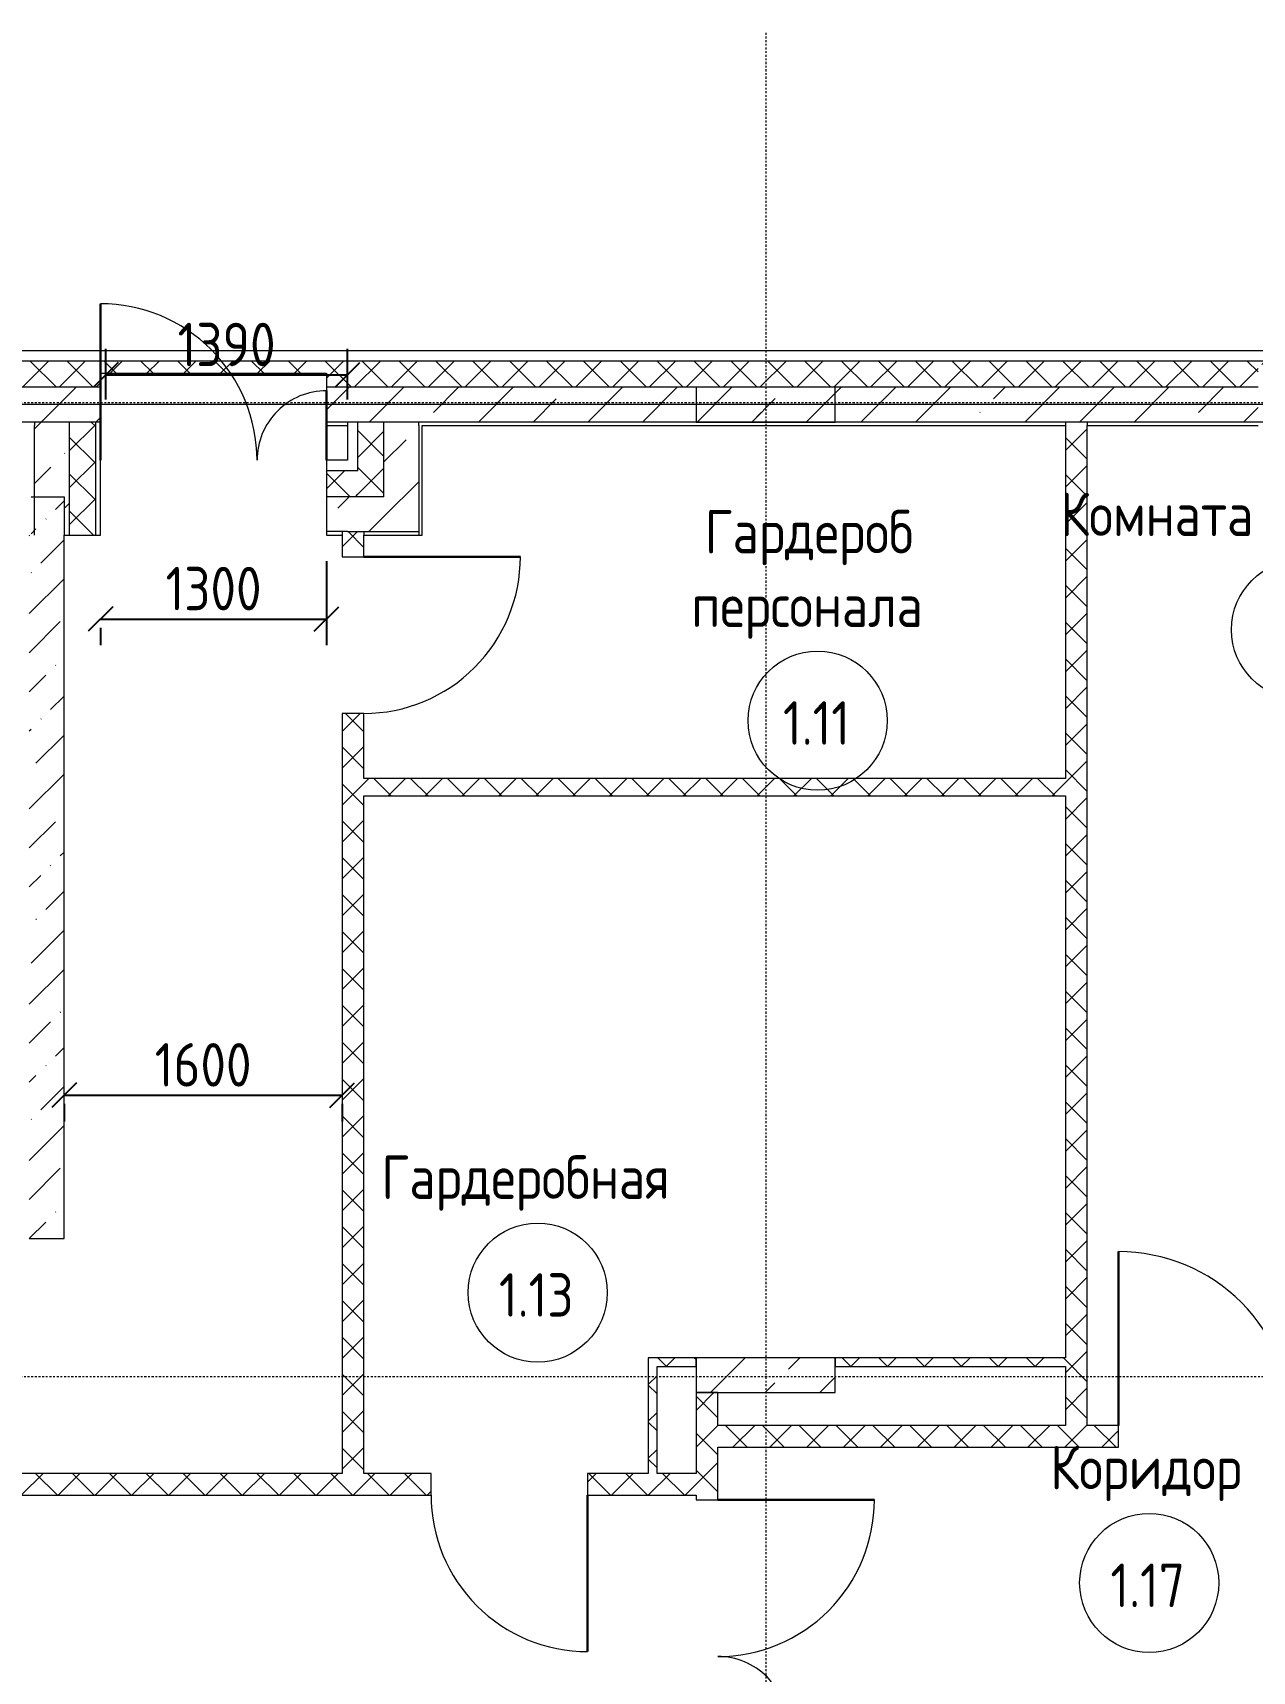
# Model space of a CAD drawing. Header units: millimetres. Extents: x -174154 to -170572, y -111302 to -109817.
# Drawn here: x -170742.8 to -170672.7, y -110225.4 to -110131.2 of the extents above; entities that cross this region are included whole.
import ezdxf

# ---------------------------------------------------------------- set-up
doc = ezdxf.new("R2010")
doc.units = ezdxf.units.MM
doc.linetypes.add('ACAD_ISO02W100', pattern=[15, 12, -3])
doc.linetypes.add('ADSK_Линия сетки', pattern=[21, 12, -3, 3, -3])
doc.layers.get('Defpoints').update_dxf_attribs({"color": 70})
for name, color, linetype, lineweight in [('!Подложка', 252, 'ACAD_ISO02W100', 25), ('Двери', 7, 'Continuous', 18), ('Колонны', 7, 'Continuous', 18), ('Марки помещений', 7, 'Continuous', 18), ('Оси', 7, 'Continuous', 9), ('Панель', 7, 'Continuous', 18), ('Перекрытия', 7, 'Continuous', 18), ('Размеры', 7, 'Continuous', 9), ('Стены', 7, 'Continuous', 18), ('Стены разрез', 7, 'Continuous', 40), ('Стены штриховка', 7, 'Continuous', 18)]:
    doc.layers.add(name, color=color, linetype=linetype, lineweight=lineweight)
doc.styles.add('GOST Common', font='GOST Common.ttf', dxfattribs={"width": 0.9, "height": 250})
doc.dimstyles.new('ADSK_Проверочный', dxfattribs={"dimscale": 304.8, "dimtxt": 251.4287490705518, "dimasz": 0.4639107611548557, "dimexe": 0.4921259842519685, "dimexo": 0.4921259842519685, "dimgap": 0.1640419947506562, "dimtad": 1, "dimdec": 0, "dimdsep": 46, "dimtxsty": 'GOST Common', "dimblk1": 'OBLIQUE', "dimblk2": 'OBLIQUE', "dimsah": 1, "dimcen": 0.09, "dimazin": 0, "dimtfac": 1, "dimtdec": 4, "dimtix": 1, "dimtmove": 0, "dimatfit": 3, "dimfxl": 1, "dimtvp": 1, "dimtolj": 1, "dimtzin": 0, "dimarcsym": 2})
pattern_1 = [(45, (30280.00000000015, 12304.99999999978), (-106.0660171779821, 106.0660171779821), []), (135, (30280.00000000015, 12304.99999999978), (-106.0660171779821, -106.0660171779821), [])]
pattern_2 = [(45, (30280.00000000015, 12304.99999999978), (-314.3089642374204, 314.3089642374204), []), (45, (30594.30900000015, 12304.99999999978), (-314.3089642374204, 314.3089642374204), [222.25, -111.125])]
pattern_3 = [(45, (30280.00000000015, 12304.99999999978), (-314.3089642374204, 314.3089642374204), []), (45, (30594.30900000015, 12304.99999999978), (-314.3089642374204, 314.3089642374204), [555.625, -111.125, 3.353, -107.772])]

# ---------------------------------------------------------------- blocks, each defined once
blk = doc.blocks.new('AC_Дверь_Двупольная_ПВХ - 1260х2080h М-799337-В_АР_ПЭ_01 Этаж')
at = {"layer": 'Панель', "lineweight": 30}
for p, q in [((-650.0000000000084, 62.50000000096064), (-650.0000000000084, 962.5000000009571)), ((649.999999999991, 62.50000000096064), (649.999999999991, 462.5000000009574))]:
    blk.add_line(p, q, dxfattribs=at)
at = {"layer": 'Панель'}
for centre, radius, start, end in [((-650.0000000000116, 62.50000000096064), 899.9999999999973, 359.9999999999941, 90.00000000000004), ((649.9999999999941, 62.50000000096064), 399.9999999999965, 89.99999999999997, 180.0000000000055)]:
    blk.add_arc(centre, radius, start, end, dxfattribs=at)
blk = doc.blocks.new('AC_Дверь_Однопольная_ДеревяннаяНаружная_ГОСТ24698-81 - 860х2080h-799426-В_АР_ПЭ_01 Этаж')
at = {"layer": 'Панель', "lineweight": 30}
blk.add_line((-450.0000000000109, 62.50000000096006), (-450.0000000000109, 962.5000000009602), dxfattribs=at)
at = {"layer": 'Панель'}
blk.add_arc((-450.0000000000108, 62.50000000096006), 900.0000000000008, 3.180554681463517e-14, 90.00000000000011, dxfattribs=at)
blk = doc.blocks.new('AC_Дверь_Двупольная_ПВХ - 1260х2080h М-799339-В_АР_ПЭ_01 Этаж')
at = {"layer": 'Панель', "lineweight": 30}
for p, q in [((-650.0000000000078, 215.0000000009606), (-650.0000000000078, 1115.000000000957)), ((649.9999999999915, 215.0000000009606), (649.9999999999915, 615.0000000009574))]:
    blk.add_line(p, q, dxfattribs=at)
at = {"layer": 'Панель'}
for centre, radius, start, end in [((-650.000000000011, 215.0000000009606), 899.9999999999973, 359.9999999999941, 90.00000000000004), ((649.9999999999947, 215.0000000009606), 399.9999999999965, 89.99999999999997, 180.0000000000055)]:
    blk.add_arc(centre, radius, start, end, dxfattribs=at)
blk = doc.blocks.new('AC_Дверь_Однопольная_ДеревяннаяНаружная_ГОСТ24698-81 - 960х2080h Г-799396-В_АР_ПЭ_01 Этаж')
at = {"layer": 'Панель', "lineweight": 30}
blk.add_line((-500.0000000000111, 62.5000000009599), (-500.0000000000111, 1062.50000000096), dxfattribs=at)
at = {"layer": 'Панель'}
blk.add_arc((-500.000000000011, 62.5000000009599), 1000.000000000001, 3.180554681463517e-14, 90.00000000000017, dxfattribs=at)
blk = doc.blocks.new('ADSK_Марка_Помещение_2_ГОСТ21-501-2011 - Имя и Категория-86712-В_АР_ПЭ_01 Этаж')
at = {"layer": 'Марки помещений'}
blk.add_circle((1.928857696959173e-16, -1.244575859722303e-16), 4.000000000000004, dxfattribs=at)
blk = doc.blocks.new('_Oblique')
at = {"color": 0, "linetype": 'ByBlock', "lineweight": -2}
blk.add_line((-0.5, -0.5), (0.5, 0.5), dxfattribs=at)
blk = doc.blocks.new('*D488')
at = {"layer": 'Defpoints', "color": 0, "transparency": 16777216}
for p in [(18194.2301086198, 10584.03893864487), (19794.2301086198, 10584.03893864486), (19794.2301086198, 10484.05403978509)]:
    blk.add_point(p, dxfattribs=at)
at = {"layer": 'Размеры', "color": 0, "lineweight": -2, "transparency": 16777216}
for p, q in [((18194.2301086198, 10484.05403978509), (19794.2301086198, 10484.05403978509)), ((18194.2301086198, 10434.03893864487), (18194.2301086198, 10334.05403978509)), ((19794.2301086198, 10434.03893864486), (19794.2301086198, 10334.05403978509))]:
    blk.add_line(p, q, dxfattribs=at)
at = {"layer": 'Размеры', "color": 0, "lineweight": -2, "transparency": 16777216, "xscale": 141.4, "yscale": 141.4, "zscale": 141.4, "rotation": 180}
blk.add_blockref('_Oblique', (18194.2301086198, 10484.05403978509), dxfattribs=at)
at = {"layer": 'Размеры', "color": 0, "lineweight": -2, "transparency": 16777216, "xscale": 141.4, "yscale": 141.4, "zscale": 141.4}
blk.add_blockref('_Oblique', (19794.2301086198, 10484.05403978509), dxfattribs=at)
at = {"layer": 'Размеры', "color": 0, "lineweight": 20, "transparency": 16777216, "insert": (18994.2301086198, 10659.05403978509), "char_height": 250, "width": 700.5912940203172, "attachment_point": 5, "style": 'GOST Common'}
blk.add_mtext('\\A1;1600', dxfattribs=at)
blk = doc.blocks.new('*D489')
at = {"layer": 'Defpoints', "color": 0, "transparency": 16777216}
for p in [(19824.23008998908, 14625.46021321942), (18434.23009930444, 14334.99999999981), (19824.23008998908, 14334.99999999981)]:
    blk.add_point(p, dxfattribs=at)
at = {"layer": 'Размеры', "color": 0, "lineweight": -2, "transparency": 16777216}
for p, q in [((18434.23009930444, 14484.99999999981), (18434.23009930444, 14775.46021321942)), ((19824.23008998908, 14484.99999999981), (19824.23008998908, 14775.46021321942)), ((18434.23009930444, 14625.46021321942), (19824.23008998908, 14625.46021321942))]:
    blk.add_line(p, q, dxfattribs=at)
at = {"layer": 'Размеры', "color": 0, "lineweight": -2, "transparency": 16777216, "xscale": 141.4, "yscale": 141.4, "zscale": 141.4, "rotation": 180}
blk.add_blockref('_Oblique', (18434.23009930444, 14625.46021321942), dxfattribs=at)
at = {"layer": 'Размеры', "color": 0, "lineweight": -2, "transparency": 16777216, "xscale": 141.4, "yscale": 141.4, "zscale": 141.4}
blk.add_blockref('_Oblique', (19824.23008998908, 14625.46021321942), dxfattribs=at)
at = {"layer": 'Размеры', "color": 0, "lineweight": 20, "transparency": 16777216, "insert": (19129.23009464676, 14800.46021321942), "char_height": 250, "width": 700.5912940203172, "attachment_point": 5, "style": 'GOST Common'}
blk.add_mtext('\\A1;1390', dxfattribs=at)
blk = doc.blocks.new('*D495')
at = {"layer": 'Defpoints', "color": 0, "transparency": 16777216}
for p in [(19704.23009930444, 13705.00000000008), (18404.23009930443, 13322.19444899534), (19704.23009930444, 13222.20955013556)]:
    blk.add_point(p, dxfattribs=at)
at = {"layer": 'Размеры', "color": 0, "lineweight": -2, "transparency": 16777216}
for p, q in [((19704.23009930444, 13555.00000000008), (19704.23009930444, 13072.20955013556)), ((18404.23009930443, 13222.20955013556), (19704.23009930444, 13222.20955013556)), ((18404.23009930443, 13172.19444899534), (18404.23009930443, 13072.20955013556))]:
    blk.add_line(p, q, dxfattribs=at)
at = {"layer": 'Размеры', "color": 0, "lineweight": -2, "transparency": 16777216, "xscale": 141.4, "yscale": 141.4, "zscale": 141.4, "rotation": 180}
blk.add_blockref('_Oblique', (18404.23009930443, 13222.20955013556), dxfattribs=at)
at = {"layer": 'Размеры', "color": 0, "lineweight": -2, "transparency": 16777216, "xscale": 141.4, "yscale": 141.4, "zscale": 141.4}
blk.add_blockref('_Oblique', (19704.23009930444, 13222.20955013556), dxfattribs=at)
at = {"layer": 'Размеры', "color": 0, "lineweight": 20, "transparency": 16777216, "insert": (19054.23009930443, 13397.20955013556), "char_height": 250, "width": 700.5912940203172, "attachment_point": 5, "style": 'GOST Common'}
blk.add_mtext('\\A1;1300', dxfattribs=at)
blk = doc.blocks.new('A$Cb2ab8b70')
at = {"layer": 'Колонны', "lineweight": 20, "true_color": 0x636466}
h = blk.add_hatch(dxfattribs=at)
h.set_pattern_fill('FP_3', color=251, style=0, pattern_type=2)
h.set_pattern_definition(pattern_2)
h.paths.add_polyline_path([(21830.00000000007, 14354.99999999979), (22630.00000000006, 14354.99999999979), (22630.00000000006, 14554.9999999998), (21830.00000000007, 14554.9999999998)])
at = {"layer": 'Стены', "lineweight": 20, "true_color": 0x636466}
h = blk.add_hatch(dxfattribs=at)
h.set_pattern_fill('FP_3', color=251, style=0, pattern_type=2)
h.set_pattern_definition(pattern_2)
h.paths.add_polyline_path([(22629.99999999997, 8774.99999999975), (22629.99999999997, 8974.999999999749), (21829.99999999996, 8974.999999999749), (21829.99999999996, 8774.99999999975), (22195.51533965372, 8774.99999999975)])
at = {"layer": 'Стены разрез', "lineweight": 20, "true_color": 0x636466}
h = blk.add_hatch(dxfattribs=at)
h.set_pattern_fill('FP_1', color=251, style=0, pattern_type=2)
h.set_pattern_definition(pattern_1)
h.paths.add_polyline_path([(30480.00000000003, 14554.99999999977), (30480.00000000003, 14704.99999999977), (29394.93203516043, 14704.99999999977), (29394.93203516043, 14684.99999999978), (29459.93203516045, 14684.99999999978), (29459.93203516045, 14554.99999999978), (30330.00000000005, 14554.99999999978)])
h.paths.add_polyline_path([(28139.93203516043, 14554.99999999978), (28139.93203516045, 14684.99999999979), (28204.93203516045, 14684.99999999978), (28204.93203516045, 14704.99999999978), (26317.43203516043, 14704.99999999978), (26317.43203516043, 14684.99999999979), (26382.43203516044, 14684.99999999979), (26382.43203516044, 14554.99999999978)])
h.paths.add_polyline_path([(25062.43203516043, 14554.99999999979), (25062.43203516043, 14684.99999999979), (25127.43203516043, 14684.99999999979), (25127.43203516043, 14704.99999999979), (14909.99999999998, 14704.99999999982), (14909.99999999998, 14554.99999999981), (18404.23009930445, 14554.99999999981), (18404.23009930445, 14635.00000000104), (19704.23009930444, 14635.00000000104), (19704.23009930444, 14554.99999999981), (22195.51533965372, 14554.9999999998)])
h = blk.add_hatch(dxfattribs=at)
h.set_pattern_fill('FP_4', color=251, style=0, pattern_type=2)
h.set_pattern_definition(pattern_3)
h.paths.add_polyline_path([(30130.00000000006, 14354.99999999977), (30330.00000000005, 14354.99999999977), (30330.00000000005, 14554.99999999978), (29459.93203516045, 14554.99999999978), (29459.93203516045, 14354.99999999977), (29866.22044802616, 14354.99999999977)])
h.paths.add_polyline_path([(28139.93203516043, 14354.99999999977), (28139.93203516043, 14554.99999999978), (26382.43203516044, 14554.99999999978), (26382.43203516044, 14354.99999999978), (27090.00000000004, 14354.99999999978)])
h.paths.add_polyline_path([(25062.43203516043, 14354.99999999978), (25062.43203516043, 14554.99999999979), (19704.23009930444, 14554.99999999981), (19704.23009930444, 14354.9999999998), (24080.00000000003, 14354.99999999979)])
h.paths.add_polyline_path([(18224.23009930443, 14354.99999999981), (18404.23009930444, 14354.99999999981), (18404.23009930445, 14554.99999999981), (14909.99999999998, 14554.99999999981), (14909.99999999998, 14354.99999999982), (14930.00024555411, 14354.99999999982), (14930.00024555411, 14469.99999999983), (15130.00024555411, 14469.99999999983), (15130.00024555411, 14354.99999999982), (18024.23009930444, 14354.99999999981)])
h = blk.add_hatch(dxfattribs=at)
h.set_pattern_fill('FP_4', color=251, style=0, pattern_type=2)
h.set_pattern_definition(pattern_3)
h.paths.add_polyline_path([(18194.23010861979, 13705.00000000008), (18224.23009930443, 13705.00000000008), (18224.23009930443, 14354.99999999981), (18024.23009930444, 14354.99999999981), (18024.23009930444, 13925.00000000008), (18194.23010861979, 13925.00000000008), (18194.23010861979, 13725.00000000008)])
h = blk.add_hatch(dxfattribs=at)
h.set_pattern_fill('FP_1', color=251, style=0, pattern_type=2)
h.set_pattern_definition(pattern_1)
h.paths.add_polyline_path([(18374.23009930445, 13705.00000000008), (18374.23009930445, 14354.99999999981), (18224.23009930443, 14354.99999999981), (18224.23009930443, 13705.00000000008), (18360.16278546749, 13705.00000000008)])
h = blk.add_hatch(dxfattribs=at)
h.set_pattern_fill('FP_1', color=251, style=0, pattern_type=2)
h.set_pattern_definition(pattern_1)
h.paths.add_polyline_path([(20034.23008998908, 13925.00000000008), (20034.23008998908, 14354.9999999998), (19884.23008998909, 14354.9999999998), (19884.23008998909, 13925.00000000008)])
h = blk.add_hatch(dxfattribs=at)
h.set_pattern_fill('FP_4', color=251, style=0, pattern_type=2)
h.set_pattern_definition(pattern_3)
h.paths.add_polyline_path([(20034.23008998908, 13725.00000000007), (20234.23008998908, 13725.00000000007), (20234.23008998908, 14354.9999999998), (20034.23008998908, 14354.9999999998), (20034.23008998908, 13925.00000000008)])
h = blk.add_hatch(dxfattribs=at)
h.set_pattern_fill('FP_1', color=251, style=0, pattern_type=2)
h.set_pattern_definition(pattern_1)
h.paths.add_polyline_path([(24080.00000000003, 8584.999999999776), (24080.00000000003, 14354.99999999979), (23955.00000000002, 14354.99999999979), (23955.00000000002, 8584.999999999776)])
h = blk.add_hatch(dxfattribs=at)
h.set_pattern_fill('FP_1', color=251, style=0, pattern_type=2)
h.set_pattern_definition(pattern_1)
h.paths.add_polyline_path([(19884.23008998909, 13925.00000000008), (19884.23008998909, 14075.00000000008), (19704.23009930444, 14075.00000000008), (19704.23009930444, 13925.00000000008), (19824.23008998908, 13925.00000000008)])
h = blk.add_hatch(dxfattribs=at)
h.set_pattern_fill('FP_2', color=251, style=0, pattern_type=2)
h.set_pattern_definition([(45, (30280.00000000015, 12304.99999999978), (84.1902546884139, 308.6966577151427), [396.875, -79.375, 3.353, -76.02199999999999])])
h.paths.add_polyline_path([(17994.2301086198, 9660.00000000007), (18194.23010861979, 9660.00000000007), (18194.23010861979, 13925.00000000008), (18004.23009930444, 13925.00000000008), (18004.23009930444, 13705.00000000008), (17994.2301086198, 13705.00000000008), (17994.2301086198, 12660.3720025269)])
h = blk.add_hatch(dxfattribs=at)
h.set_pattern_fill('FP_4', color=251, style=0, pattern_type=2)
h.set_pattern_definition(pattern_3)
h.paths.add_polyline_path([(19824.23008998908, 13725.00000000007), (20034.23008998908, 13725.00000000007), (20034.23008998908, 13925.00000000008), (19704.23009930444, 13925.00000000008), (19704.23009930444, 13725.00000000008), (19798.41999328733, 13725.00000000007)])
h = blk.add_hatch(dxfattribs=at)
h.set_pattern_fill('FP_1', color=251, style=0, pattern_type=2)
h.set_pattern_definition(pattern_1)
h.paths.add_polyline_path([(19919.2301086198, 8310.15115239373), (19919.2301086198, 12679.63027817839), (19794.23010861981, 12679.63027817839), (19794.23010861979, 8310.15115239373)])
h.paths.add_polyline_path([(19794.23010861981, 13579.6302781784), (19919.2301086198, 13579.6302781784), (19919.2301086198, 13725.00000000007), (19794.23010861981, 13725.00000000007), (19794.23010861981, 13705.00000000007)])
h = blk.add_hatch(dxfattribs=at)
h.set_pattern_fill('FP_1', color=251, style=0, pattern_type=2)
h.set_pattern_definition(pattern_1)
h.paths.add_polyline_path([(23955.00000000002, 12204.99999999979), (23955.00000000002, 12304.99999999979), (19919.2301086198, 12304.99999999981), (19919.2301086198, 12204.9999999998), (22195.51533965372, 12204.9999999998)])
h = blk.add_hatch(dxfattribs=at)
h.set_pattern_fill('FP_1', color=251, style=0, pattern_type=2)
h.set_pattern_definition(pattern_1)
h.paths.add_polyline_path([(21829.99999999996, 8924.999999999742), (21829.99999999996, 8974.999999999749), (21554.99999999997, 8974.999999999749), (21554.99999999997, 8924.999999999742), (21604.99999999996, 8924.999999999742)])
h = blk.add_hatch(dxfattribs=at)
h.set_pattern_fill('FP_1', color=251, style=0, pattern_type=2)
h.set_pattern_definition(pattern_1)
h.paths.add_polyline_path([(23955.00000000002, 8924.999999999742), (23955.00000000002, 8974.999999999749), (22629.99999999997, 8974.999999999749), (22629.99999999997, 8924.999999999742)])
h = blk.add_hatch(dxfattribs=at)
h.set_pattern_fill('FP_1', color=251, style=0, pattern_type=2)
h.set_pattern_definition(pattern_1)
h.paths.add_polyline_path([(21604.99999999996, 8310.151152393722), (21604.99999999996, 8924.999999999742), (21554.99999999997, 8924.999999999742), (21554.99999999997, 8310.151152393722)])
h = blk.add_hatch(dxfattribs=at)
h.set_pattern_fill('FP_1', color=251, style=0, pattern_type=2)
h.set_pattern_definition(pattern_1)
h.paths.add_polyline_path([(21954.99999999997, 5479.999999999911), (21954.99999999997, 6857.131641570118), (21829.99999999996, 6857.131641570118), (21829.99999999996, 5479.999999999911)])
h.paths.add_polyline_path([(21954.99999999997, 8157.131641570125), (21954.99999999997, 8774.99999999975), (21829.99999999996, 8774.99999999975), (21829.99999999996, 8157.131641570125)])
h = blk.add_hatch(dxfattribs=at)
h.set_pattern_fill('FP_1', color=251, style=0, pattern_type=2)
h.set_pattern_definition(pattern_1)
h.paths.add_polyline_path([(27034.04995554197, 8459.999999999762), (27034.04995554197, 8584.999999999767), (25259.93203516043, 8584.999999999776), (25259.93203516043, 8459.99999999977), (26030.86789383995, 8459.99999999977)])
h.paths.add_polyline_path([(24259.93203516043, 8459.999999999778), (24259.93203516045, 8584.999999999776), (21954.99999999997, 8584.999999999785), (21954.99999999997, 8459.999999999787), (24113.19161674683, 8459.999999999778)])
h = blk.add_hatch(dxfattribs=at)
h.set_pattern_fill('FP_1', color=251, style=0, pattern_type=2)
h.set_pattern_definition(pattern_1)
h.paths.add_polyline_path([(21205.00000000004, 8185.151152393724), (21829.99999999996, 8185.151152393724), (21829.99999999996, 8310.151152393722), (21205.00000000004, 8310.151152393722)])
h.paths.add_polyline_path([(20305.00000000004, 8185.151152393732), (20305.00000000004, 8310.151152393722), (16430, 8310.151152393739), (16430, 8185.15115239375), (20277.83906256061, 8185.151152393732)])
h.paths.add_polyline_path([(15430, 8185.15115239375), (15430, 8310.151152393748), (15130.0002455541, 8310.151152393748), (15130.0002455541, 8185.15115239375)])
at = {"layer": 'Колонны', "color": 251, "lineweight": 20, "true_color": 0x636466}
for p, q in [((22630.00000000006, 14554.9999999998), (21830.00000000006, 14554.9999999998)), ((21830.00000000006, 14554.9999999998), (21830.00000000006, 14354.9999999998)), ((22630.00000000006, 14354.9999999998), (22630.00000000006, 14554.9999999998)), ((21830.00000000006, 14354.9999999998), (22630.00000000006, 14354.9999999998))]:
    blk.add_line(p, q, dxfattribs=at)
at = {"layer": 'Оси', "linetype": 'ADSK_Линия сетки'}
for p, q in [((22229.99999999997, 16592.8583027353), (22229.99999999995, -2195.000000000166)), ((32780.00000000002, 14464.99999999977), (-1856.358330931344, 14464.99999999988)), ((32780.00000000002, 8864.999999999767), (-1856.358330931362, 8864.99999999988))]:
    blk.add_line(p, q, dxfattribs=at)
at = {"layer": 'Перекрытия', "color": 251, "lineweight": 20, "true_color": 0x636466}
blk.add_line((30230.00000000001, 14454.99999999987), (330.0000000000146, 14454.99999999987), dxfattribs=at)
at = {"layer": 'Стены', "color": 251, "lineweight": 20, "true_color": 0x636466}
for p, q in [((18404.23009930444, 14354.99999999981), (14909.99999999998, 14354.99999999983)), ((18024.23009930444, 13705.00000000009), (18024.23009930444, 14334.99999999982)), ((30540.00000000003, 14354.99999999978), (19704.23009930444, 14354.99999999981)), ((20234.23008998908, 14334.99999999981), (20234.23008998908, 13705.00000000008)), ((19824.23008998908, 13725.00000000008), (19704.23009930444, 13725.00000000008)), ((21829.99999999996, 8974.999999999756), (21829.99999999996, 8924.99999999976)), ((21829.99999999996, 8924.99999999976), (21829.99999999996, 8974.99999999976)), ((22629.99999999996, 8924.999999999756), (22629.99999999996, 8974.999999999756)), ((22629.99999999996, 8974.999999999756), (22629.99999999996, 8924.999999999756)), ((21829.99999999996, 8774.999999999756), (21954.99999999996, 8774.999999999756)), ((21954.99999999996, 8774.999999999758), (21829.99999999996, 8774.999999999758))]:
    blk.add_line(p, q, dxfattribs=at)
at = {"layer": 'Стены разрез', "color": 251, "lineweight": 20, "true_color": 0x636466}
for p, q in [((25127.43203516044, 14764.99999999979), (14909.99999999998, 14764.99999999983)), ((18404.23009930444, 13705.00000000009), (18404.23009930444, 14635.00000000105)), ((18404.23009930444, 14635.00000000105), (19704.23009930444, 14635.00000000104)), ((19704.23009930444, 14635.00000000104), (19704.23009930444, 14334.99999999981)), ((19704.23009930444, 14334.99999999981), (19824.23008998908, 14334.99999999981)), ((19824.23008998908, 14334.99999999981), (19824.23008998908, 14135.00000000008)), ((20254.23008998908, 13705.00000000008), (20254.23008998908, 14334.99999999981)), ((20254.23008998908, 14334.99999999981), (23955.00000000003, 14334.9999999998)), ((23955.00000000003, 14334.9999999998), (23955.00000000003, 12304.9999999998)), ((24080.00000000002, 8584.999999999789), (24080.00000000003, 14334.9999999998)), ((24080.00000000003, 14334.9999999998), (25062.43203516044, 14334.99999999979)), ((19824.23008998908, 14135.00000000008), (19704.23009930444, 14135.00000000008)), ((19704.23009930444, 14135.00000000008), (19704.23009930444, 13705.00000000008)), ((18194.2301086198, 9660.000000000084), (18194.23010861981, 13705.00000000009)), ((18194.23010861981, 13705.00000000009), (18404.23009930444, 13705.00000000009)), ((19704.23009930444, 13705.00000000008), (19794.23010861981, 13705.00000000008)), ((19794.23010861981, 13705.00000000008), (19794.23010861981, 13579.6302781784)), ((19919.23010861981, 13579.6302781784), (19919.23010861981, 13705.00000000008)), ((19919.23010861981, 13705.00000000008), (20254.23008998908, 13705.00000000008)), ((19794.23010861981, 13579.6302781784), (19919.23010861981, 13579.6302781784)), ((19919.23010861981, 12679.6302781784), (19794.23010861981, 12679.6302781784)), ((19794.23010861981, 12679.6302781784), (19794.2301086198, 8310.15115239374)), ((19919.23010861981, 12304.99999999981), (19919.23010861981, 12679.6302781784)), ((23955.00000000003, 12304.9999999998), (19919.2301086198, 12304.99999999981)), ((19919.2301086198, 8310.15115239374), (19919.2301086198, 12204.99999999981)), ((19919.2301086198, 12204.99999999981), (23955.00000000003, 12204.9999999998)), ((23955.00000000003, 12204.9999999998), (23955.00000000002, 8974.999999999754)), ((17994.2301086198, 9660.000000000084), (18194.2301086198, 9660.000000000084)), ((21829.99999999996, 8974.99999999976), (21554.99999999996, 8974.99999999976)), ((21554.99999999996, 8974.99999999976), (21554.99999999996, 8310.151152393733)), ((22629.99999999996, 8974.999999999756), (21829.99999999996, 8974.999999999756)), ((23955.00000000002, 8974.999999999753), (22629.99999999996, 8974.999999999756)), ((21604.99999999996, 8924.99999999976), (21829.99999999996, 8924.99999999976)), ((21604.99999999996, 8310.151152393733), (21604.99999999996, 8924.99999999976)), ((21829.99999999996, 8924.99999999976), (21829.99999999996, 8774.999999999756)), ((22629.99999999996, 8774.999999999756), (22629.99999999996, 8924.999999999756)), ((22629.99999999996, 8924.999999999756), (23955.00000000002, 8924.999999999753)), ((23955.00000000002, 8924.999999999753), (23955.00000000002, 8584.999999999789)), ((21829.99999999996, 8774.999999999758), (21829.99999999996, 8310.151152393733)), ((21954.99999999996, 8774.999999999756), (22629.99999999996, 8774.999999999756)), ((21954.99999999996, 8584.999999999796), (21954.99999999996, 8774.999999999758)), ((23955.00000000002, 8584.999999999789), (21954.99999999996, 8584.999999999796)), ((24259.93203516043, 8584.999999999789), (24080.00000000002, 8584.999999999789)), ((24259.93203516043, 8459.999999999789), (24259.93203516043, 8584.999999999789)), ((21954.99999999996, 8459.999999999798), (24259.93203516043, 8459.999999999789)), ((21954.99999999996, 8157.131641570137), (21954.99999999996, 8459.999999999798)), ((19794.2301086198, 8310.15115239374), (16430, 8310.151152393755)), ((20305.00000000004, 8310.151152393739), (19919.2301086198, 8310.15115239374)), ((20305.00000000004, 8185.151152393739), (20305.00000000004, 8310.151152393739)), ((21554.99999999996, 8310.151152393735), (21205.00000000004, 8310.151152393735)), ((21205.00000000004, 8310.151152393735), (21205.00000000004, 8185.151152393735)), ((21829.99999999996, 8310.151152393733), (21604.99999999996, 8310.151152393733)), ((16430, 8185.151152393753), (20305.00000000004, 8185.151152393739)), ((21205.00000000004, 8185.151152393735), (21829.99999999996, 8185.151152393732)), ((21829.99999999996, 8185.151152393732), (21829.99999999996, 8157.131641570137)), ((21829.99999999996, 8157.131641570137), (21954.99999999996, 8157.131641570137))]:
    blk.add_line(p, q, dxfattribs=at)
at = {"layer": 'Стены штриховка', "color": 251, "lineweight": 20, "true_color": 0x636466}
for p, q in [((25127.43203516044, 14704.99999999979), (14909.99999999998, 14704.99999999983)), ((18404.23009930444, 14554.99999999981), (14909.99999999998, 14554.99999999983)), ((25062.43203516044, 14554.99999999979), (19704.23009930444, 14554.99999999981)), ((18024.23009930444, 14354.99999999982), (18024.23009930444, 14334.99999999982)), ((18224.23009930444, 14354.99999999982), (18224.23009930444, 13705.00000000009)), ((18374.23009930444, 14354.99999999982), (18374.23009930444, 13705.00000000009)), ((19824.23008998908, 14354.99999999981), (19824.23008998908, 14334.99999999981)), ((19884.23008998908, 14075.00000000008), (19884.23008998908, 14354.99999999981)), ((20034.23008998908, 13925.00000000008), (20034.23008998908, 14354.99999999981)), ((20234.23008998908, 14334.99999999981), (20234.23008998908, 14354.99999999981)), ((23955.00000000003, 14354.9999999998), (23955.00000000003, 14334.9999999998)), ((24080.00000000003, 14354.9999999998), (24080.00000000003, 14334.9999999998)), ((19884.23008998908, 14075.00000000008), (19704.23009930444, 14075.00000000008)), ((18004.23009930444, 13925.00000000009), (18194.23010861981, 13925.00000000009)), ((18194.23010861981, 13925.00000000009), (18194.23010861981, 13705.00000000009)), ((20034.23008998908, 13925.00000000008), (19704.23009930444, 13925.00000000008)), ((19794.23010861981, 13725.00000000008), (19794.23010861981, 13705.00000000008)), ((19824.23008998908, 13725.00000000008), (20234.23008998908, 13725.00000000008)), ((19919.23010861981, 13725.00000000008), (19919.23010861981, 13705.00000000008))]:
    blk.add_line(p, q, dxfattribs=at)
at = {"layer": 'Двери'}
blk.add_blockref('AC_Дверь_Двупольная_ПВХ - 1260х2080h М-799339-В_АР_ПЭ_01 Этаж', (19054.23009930445, 13920.00000000008), dxfattribs=at)
at = {"layer": 'Двери', "color": 251, "lineweight": 20, "true_color": 0x636466}
for name, p, rotation in [('AC_Дверь_Однопольная_ДеревяннаяНаружная_ГОСТ24698-81 - 860х2080h-799426-В_АР_ПЭ_01 Этаж', (19856.73010861981, 13129.6302781784), 269.9999999999999), ('AC_Дверь_Однопольная_ДеревяннаяНаружная_ГОСТ24698-81 - 860х2080h-799426-В_АР_ПЭ_01 Этаж', (20755.00000000003, 8247.651152393737), 180), ('AC_Дверь_Двупольная_ПВХ - 1260х2080h М-799337-В_АР_ПЭ_01 Этаж', (21892.49999999996, 7507.131641570129), 269.9999999999999)]:
    blk.add_blockref(name, p, dxfattribs=dict(at, rotation=rotation))
blk.add_blockref('AC_Дверь_Однопольная_ДеревяннаяНаружная_ГОСТ24698-81 - 960х2080h Г-799396-В_АР_ПЭ_01 Этаж', (24759.93203516044, 8522.499999999787), dxfattribs=at)
at = {"layer": 'Марки помещений', "color": 251, "lineweight": 20, "true_color": 0x636466, "xscale": 99.99999999999993, "yscale": 99.99999999999993, "zscale": 99.99999999999993}
for p in [(25309.57102660282, 13160.98626958631), (22528.80392792932, 12637.98626958631), (20918.7539372446, 9349.579667478745), (24436.03458158596, 7680.2904725464)]:
    blk.add_blockref('ADSK_Марка_Помещение_2_ГОСТ21-501-2011 - Имя и Категория-86712-В_АР_ПЭ_01 Этаж', p, dxfattribs=at)
at = {"layer": 'Марки помещений', "color": 251, "lineweight": 20, "true_color": 0x636466, "char_height": 249.9999999999997, "attachment_point": 1, "style": 'GOST Common'}
for s, insert, width in [('Комната', (23925.65775347641, 13949.65212445618), 1500.758999999998), ('Гардероб', (21879.73127980291, 13849.65212445618), 1580.126062499999), ('персонала', (21802.34065480291, 13426.31879112285), 1767.720937499998), ('1.11', (22329.74065480291, 12749.3783611816), 490.6327499999996), ('Гардеробная', (20019.94066411819, 10138.24552234861), 2186.201812499998), ('1.13', (20695.84066411819, 9460.971759074031), 548.3542499999995), ('Коридор', (23867.52130845955, 8468.95632741627), 1385.315999999998), ('1.17', (24213.12130845955, 7791.682564141687), 548.3542499999995)]:
    blk.add_mtext(s, dxfattribs=dict(at, insert=insert, width=width))
at = {"layer": 'Размеры', "lineweight": 20}
dim = blk.add_linear_dim(base=(19824.23008998908, 14625.46021321942), p1=(18434.23009930444, 14334.99999999981), p2=(19824.23008998908, 14334.99999999981), dimstyle='ADSK_Проверочный', override={"dimpost": '<>', "dimfxl": 1389.999990684641}, dxfattribs=at)
dim.commit()
dim.dimension.update_dxf_attribs({"geometry": '*D489', "text_midpoint": (19129.23009464676, 14800.46021321942)})
at = {"layer": 'Размеры', "color": 251, "lineweight": 20, "true_color": 0x636466}
for base, p1, p2, override, picture, middle in [((19704.23009930444, 13222.20955013556), (18404.23009930443, 13322.19444899534), (19704.23009930444, 13705.00000000008), {"dimpost": '<>', "dimfxl": 1355.190056737451}, '*D495', (19054.23009930443, 13397.20955013556)), ((19794.2301086198, 10484.05403978509), (18194.2301086198, 10584.03893864487), (19794.2301086198, 10584.03893864486), {"dimpost": '<>', "dimfxl": 1600}, '*D488', (18994.2301086198, 10659.05403978509))]:
    dim = blk.add_linear_dim(base=base, p1=p1, p2=p2, dimstyle='ADSK_Проверочный', override=override, dxfattribs=at)
    dim.commit()
    dim.dimension.update_dxf_attribs({"geometry": picture, "text_midpoint": middle})

msp = doc.modelspace()

# ---------------------------------------------------------------- block references
at = {"layer": '!Подложка', "ltscale": 20, "xscale": 0.01, "yscale": 0.01, "zscale": 0.01}
msp.add_blockref('A$Cb2ab8b70', (-170922.9627586185, -110297.1334066304), dxfattribs=at)

doc.saveas('drawing.dxf')
